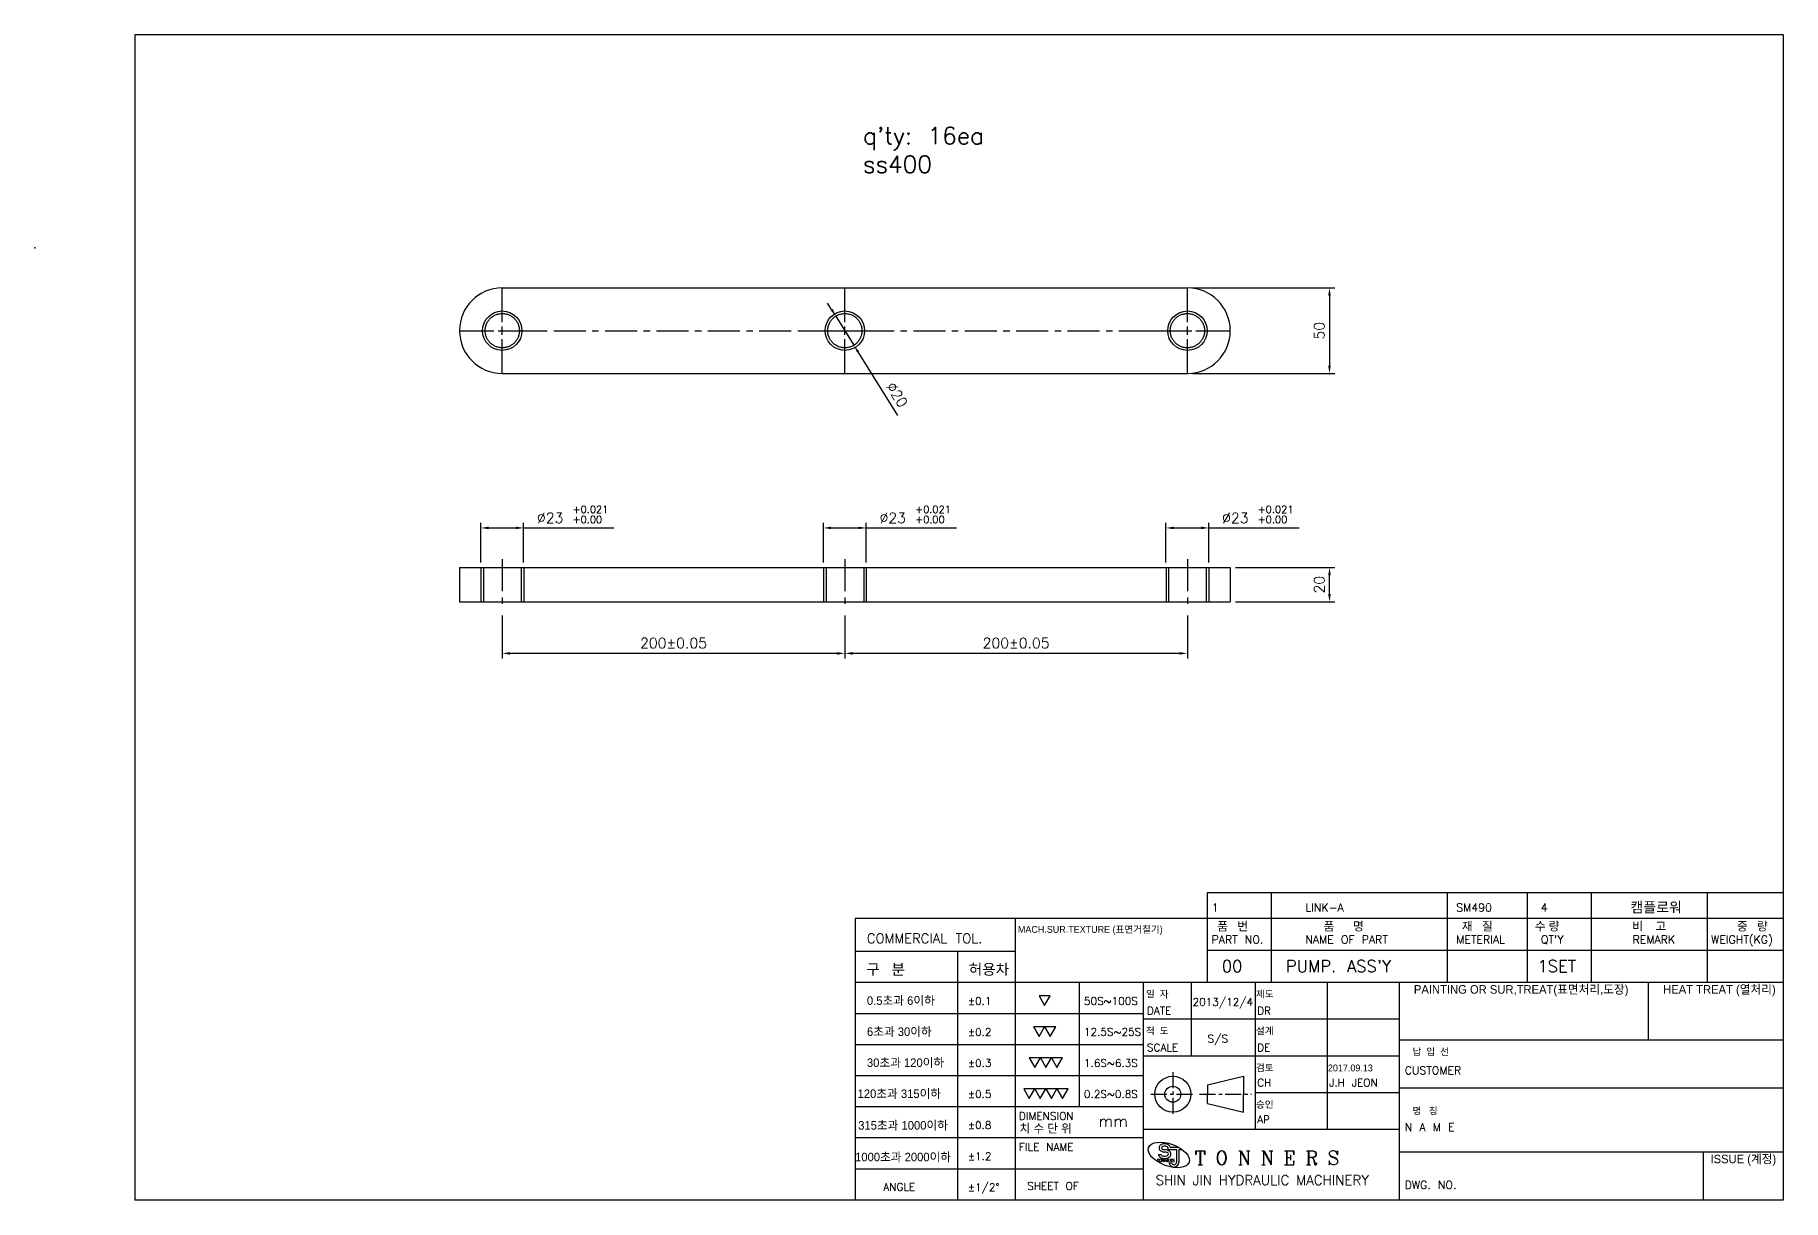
# Model space of a CAD drawing. Extents: x -2917 to 6643, y 8514 to 10799.
# Drawn here: x 2377 to 3398, y 8528 to 9208 of the extents above; entities that cross this region are included whole.
import ezdxf

# ---------------------------------------------------------------- set-up
doc = ezdxf.new("R2010")
doc.units = 0
doc.header["$LTSCALE"] = 15
doc.header["$MEASUREMENT"] = 0
for name, pattern in [('CENTER', [2, 1.25, -0.25, 0.25, -0.25]), ('CENTER2', [28.575, 19.05, -3.175, 3.175, -3.175]), ('PHANTOM2', [31.75, 15.875, -3.175, 3.175, -3.175, 3.175, -3.175])]:
    doc.linetypes.add(name, pattern=pattern)
for name, color, linetype in [('1', 1, 'CENTER'), ('3', 3, 'Continuous'), ('4', 4, 'Continuous'), ('DG', 4, 'Continuous')]:
    doc.layers.add(name, color=color, linetype=linetype)
doc.styles.add('HSG', font='romans.shx', dxfattribs={"bigfont": 'whgtxt.shx'})
doc.styles.add('ROMANC', font='romanc', dxfattribs={"height": 2})
doc.styles.add('ROMANS', font='txt.shx', dxfattribs={"bigfont": 'whgtxt.shx'})
doc.styles.get("Standard").update_dxf_attribs({"font": 'txt.shx'})
doc.dimstyles.new('ISO-25', dxfattribs={"dimtxt": 2.5, "dimasz": 2.5, "dimexe": 1.25, "dimexo": 0.625, "dimtad": 1, "dimtoh": 1, "dimdsep": 46, "dimtxsty": 'Standard', "dimcen": 2.5, "dimclrt": 6, "dimadec": 0, "dimazin": 0, "dimtfac": 1, "dimtmove": 0, "dimatfit": 3, "dimfxl": 1, "dimarcsym": 0})

# ---------------------------------------------------------------- blocks, each defined once
blk = doc.blocks.new('*U315')
at = {"layer": '4', "color": 0, "linetype": 'CENTER2', "transparency": 16777216}
for p, q in [((0, 5), (0, 25.12)), ((-25.12, 0), (-5, 0)), ((5, 0), (25.12, 0)), ((0, -25.12), (0, -5))]:
    blk.add_line(p, q, dxfattribs=at)
at = {"layer": '4', "color": 0, "linetype": 'Continuous', "transparency": 16777216}
for p, q in [((-2.5, 0), (2.5, 0)), ((0, -2.5), (0, 2.5))]:
    blk.add_line(p, q, dxfattribs=at)
blk = doc.blocks.new('*U316')
at = {"layer": '4', "color": 0, "linetype": 'CENTER2', "transparency": 16777216}
for p, q in [((0, 5), (0, 25.12)), ((-25.12, 0), (-5, 0)), ((5, 0), (25.12, 0)), ((0, -25.12), (0, -5))]:
    blk.add_line(p, q, dxfattribs=at)
at = {"layer": '4', "color": 0, "linetype": 'Continuous', "transparency": 16777216}
for p, q in [((-2.5, 0), (2.5, 0)), ((0, -2.5), (0, 2.5))]:
    blk.add_line(p, q, dxfattribs=at)
blk = doc.blocks.new('*U317')
at = {"layer": '4', "color": 0, "linetype": 'CENTER2', "transparency": 16777216}
for p, q in [((0, 5), (0, 25.12)), ((-25.12, 0), (-5, 0)), ((5, 0), (25.12, 0)), ((0, -25.12), (0, -5))]:
    blk.add_line(p, q, dxfattribs=at)
at = {"layer": '4', "color": 0, "linetype": 'Continuous', "transparency": 16777216}
for p, q in [((-2.5, 0), (2.5, 0)), ((0, -2.5), (0, 2.5))]:
    blk.add_line(p, q, dxfattribs=at)
blk = doc.blocks.new('*U318')
at = {"layer": '1', "color": 0, "transparency": 16777216}
blk.add_line((0, 15), (0, -15), dxfattribs=at)
blk = doc.blocks.new('*U319')
at = {"layer": '1', "color": 0, "transparency": 16777216}
blk.add_line((0, 15), (0, -15), dxfattribs=at)
blk = doc.blocks.new('*U320')
at = {"layer": '1', "color": 0, "transparency": 16777216}
blk.add_line((0, 15), (0, -15), dxfattribs=at)
blk = doc.blocks.new('*D321')
at = {"layer": '4', "color": 4, "lineweight": -2, "transparency": 16777216}
for p, q in [((3052.9, 9060.7), (3135.9, 9060.7)), ((3132.9, 9056.2), (3132.9, 9015.2)), ((3052.9, 9010.7), (3135.9, 9010.7))]:
    blk.add_line(p, q, dxfattribs=at)
at = {"layer": '4', "color": 4, "transparency": 16777216}
for points in [[(3132.1, 9056.2), (3133.6, 9056.2), (3132.9, 9060.7)], [(3132.1, 9015.2), (3133.6, 9015.2), (3132.9, 9010.7)]]:
    blk.add_solid(points, dxfattribs=at)
at = {"layer": 'Defpoints', "color": 0, "transparency": 16777216}
for p in [(3049.9, 9060.7), (3049.9, 9010.7), (3132.9, 9010.7)]:
    blk.add_point(p, dxfattribs=at)
at = {"layer": '4', "color": 7, "transparency": 16777216, "insert": (3126.9, 9035.7), "char_height": 6, "attachment_point": 5, "rotation": 90}
blk.add_mtext('50', dxfattribs=at)
blk = doc.blocks.new('*D322')
at = {"layer": '4', "color": 4, "lineweight": -2, "transparency": 16777216}
for p, q in [((3077.9, 8897.4), (3135.9, 8897.4)), ((3132.9, 8881.9), (3132.9, 8892.9)), ((3077.9, 8877.4), (3135.9, 8877.4))]:
    blk.add_line(p, q, dxfattribs=at)
at = {"layer": '4', "color": 4, "transparency": 16777216}
for points in [[(3132.1, 8892.9), (3133.6, 8892.9), (3132.9, 8897.4)], [(3132.1, 8881.9), (3133.6, 8881.9), (3132.9, 8877.4)]]:
    blk.add_solid(points, dxfattribs=at)
at = {"layer": 'Defpoints', "color": 0, "transparency": 16777216}
for p in [(3074.9, 8897.4), (3132.9, 8897.4), (3074.9, 8877.4)]:
    blk.add_point(p, dxfattribs=at)
at = {"layer": '4', "color": 7, "transparency": 16777216, "insert": (3126.9, 8887.4), "char_height": 6, "attachment_point": 5, "rotation": 90}
blk.add_mtext('20', dxfattribs=at)
blk = doc.blocks.new('*D323')
at = {"layer": '4', "color": 4, "lineweight": -2, "transparency": 16777216}
for p, q in [((2649.9, 8869.4), (2649.9, 8844.3)), ((2849.9, 8869.4), (2849.9, 8844.3)), ((2654.4, 8847.3), (2845.4, 8847.3))]:
    blk.add_line(p, q, dxfattribs=at)
at = {"layer": '4', "color": 4, "transparency": 16777216}
for points in [[(2654.4, 8848), (2654.4, 8846.5), (2649.9, 8847.3)], [(2845.4, 8848), (2845.4, 8846.5), (2849.9, 8847.3)]]:
    blk.add_solid(points, dxfattribs=at)
at = {"layer": 'Defpoints', "color": 0, "transparency": 16777216}
for p in [(2649.9, 8872.4), (2849.9, 8872.4), (2849.9, 8847.3)]:
    blk.add_point(p, dxfattribs=at)
at = {"layer": '4', "color": 7, "transparency": 16777216, "insert": (2749.9, 8853.3), "char_height": 6, "attachment_point": 5}
blk.add_mtext('200%%P0.05', dxfattribs=at)
blk = doc.blocks.new('*D324')
at = {"layer": '4', "color": 4, "lineweight": -2, "transparency": 16777216}
for p, q in [((2849.9, 8869.4), (2849.9, 8844.3)), ((3049.9, 8869.4), (3049.9, 8844.3)), ((2854.4, 8847.3), (3045.4, 8847.3))]:
    blk.add_line(p, q, dxfattribs=at)
at = {"layer": '4', "color": 4, "transparency": 16777216}
for points in [[(2854.4, 8848), (2854.4, 8846.5), (2849.9, 8847.3)], [(3045.4, 8848), (3045.4, 8846.5), (3049.9, 8847.3)]]:
    blk.add_solid(points, dxfattribs=at)
at = {"layer": 'Defpoints', "color": 0, "transparency": 16777216}
for p in [(2849.9, 8872.4), (3049.9, 8872.4), (3049.9, 8847.3)]:
    blk.add_point(p, dxfattribs=at)
at = {"layer": '4', "color": 7, "transparency": 16777216, "insert": (2949.9, 8853.3), "char_height": 6, "attachment_point": 5}
blk.add_mtext('200%%P0.05', dxfattribs=at)
blk = doc.blocks.new('*D325')
at = {"layer": '4', "color": 4, "lineweight": -2, "transparency": 16777216}
for p, q in [((2637.4, 8900.4), (2637.4, 8923.5)), ((2641.9, 8920.5), (2657.9, 8920.5)), ((2662.4, 8900.4), (2662.4, 8923.5)), ((2662.4, 8920.5), (2715.1, 8920.5))]:
    blk.add_line(p, q, dxfattribs=at)
at = {"layer": '4', "color": 4, "transparency": 16777216}
for points in [[(2641.9, 8921.3), (2641.9, 8919.8), (2637.4, 8920.5)], [(2657.9, 8921.3), (2657.9, 8919.8), (2662.4, 8920.5)]]:
    blk.add_solid(points, dxfattribs=at)
at = {"layer": 'Defpoints', "color": 0, "transparency": 16777216}
for p in [(2662.4, 8920.5), (2637.4, 8897.4), (2662.4, 8897.4)]:
    blk.add_point(p, dxfattribs=at)
at = {"layer": '4', "color": 7, "transparency": 16777216, "insert": (2691, 8928.4), "char_height": 6, "attachment_point": 5}
blk.add_mtext('∅23 {\\H0.7x;\\S+0.021^ +0.00;}', dxfattribs=at)
blk = doc.blocks.new('*D326')
at = {"layer": '4', "color": 4, "lineweight": -2, "transparency": 16777216}
for p, q in [((2837.4, 8900.4), (2837.4, 8923.5)), ((2841.9, 8920.5), (2857.9, 8920.5)), ((2862.4, 8900.4), (2862.4, 8923.5)), ((2862.4, 8920.5), (2915.1, 8920.5))]:
    blk.add_line(p, q, dxfattribs=at)
at = {"layer": '4', "color": 4, "transparency": 16777216}
for points in [[(2841.9, 8921.3), (2841.9, 8919.8), (2837.4, 8920.5)], [(2857.9, 8921.3), (2857.9, 8919.8), (2862.4, 8920.5)]]:
    blk.add_solid(points, dxfattribs=at)
at = {"layer": 'Defpoints', "color": 0, "transparency": 16777216}
for p in [(2862.4, 8920.5), (2837.4, 8897.4), (2862.4, 8897.4)]:
    blk.add_point(p, dxfattribs=at)
at = {"layer": '4', "color": 7, "transparency": 16777216, "insert": (2891, 8928.4), "char_height": 6, "attachment_point": 5}
blk.add_mtext('∅23 {\\H0.7x;\\S+0.021^ +0.00;}', dxfattribs=at)
blk = doc.blocks.new('*D327')
at = {"layer": '4', "color": 4, "lineweight": -2, "transparency": 16777216}
for p, q in [((3037.4, 8900.4), (3037.4, 8923.5)), ((3041.9, 8920.5), (3057.9, 8920.5)), ((3062.4, 8900.4), (3062.4, 8923.5)), ((3062.4, 8920.5), (3115.1, 8920.5))]:
    blk.add_line(p, q, dxfattribs=at)
at = {"layer": '4', "color": 4, "transparency": 16777216}
for points in [[(3041.9, 8921.3), (3041.9, 8919.8), (3037.4, 8920.5)], [(3057.9, 8921.3), (3057.9, 8919.8), (3062.4, 8920.5)]]:
    blk.add_solid(points, dxfattribs=at)
at = {"layer": 'Defpoints', "color": 0, "transparency": 16777216}
for p in [(3062.4, 8920.5), (3037.4, 8897.4), (3062.4, 8897.4)]:
    blk.add_point(p, dxfattribs=at)
at = {"layer": '4', "color": 7, "transparency": 16777216, "insert": (3091, 8928.4), "char_height": 6, "attachment_point": 5}
blk.add_mtext('∅23 {\\H0.7x;\\S+0.021^ +0.00;}', dxfattribs=at)
blk = doc.blocks.new('*D396')
at = {"layer": '4', "color": 4, "linetype": 'PHANTOM2', "lineweight": -2, "transparency": 16777216}
for p, q in [((2842.2, 9048), (2839.8, 9051.8)), ((2844.6, 9044.2), (2855.2, 9027.2)), ((2880.9, 8986.2), (2857.6, 9023.4))]:
    blk.add_line(p, q, dxfattribs=at)
at = {"layer": '4', "color": 4, "linetype": 'PHANTOM2', "transparency": 16777216}
for points in [[(2842.9, 9048.4), (2841.6, 9047.6), (2844.6, 9044.2)], [(2858.2, 9023.8), (2857, 9023), (2855.2, 9027.2)]]:
    blk.add_solid(points, dxfattribs=at)
at = {"layer": 'Defpoints', "color": 0, "linetype": 'PHANTOM2', "transparency": 16777216}
for p in [(2844.6, 9044.2), (2855.2, 9027.2)]:
    blk.add_point(p, dxfattribs=at)
at = {"layer": '4', "color": 7, "linetype": 'PHANTOM2', "transparency": 16777216, "insert": (2880.4, 8998.3), "char_height": 6, "attachment_point": 5, "rotation": 302.034}
blk.add_mtext('∅20', dxfattribs=at)

msp = doc.modelspace()

# ---------------------------------------------------------------- linework, layer by layer
at = {"color": 6}
for p, q in [((2435.385, 9208.419), (2435.385, 8528.019)), ((3397.665, 9208.419), (2435.385, 9208.419)), ((3397.665, 9208.419), (3397.665, 8528.019)), ((3061.367, 8707.431), (3061.367, 8655.064)), ((3397.665, 8707.431), (3061.367, 8707.431)), ((3098.734, 8707.431), (3098.734, 8655.064)), ((3201.491, 8707.431), (3201.491, 8655.064)), ((3248.199, 8707.431), (3248.199, 8655.064)), ((3285.566, 8707.431), (3285.566, 8655.064)), ((3353.292, 8707.431), (3353.292, 8655.064)), ((3397.665, 8692.431), (3061.367, 8692.431)), ((3397.665, 8673.748), (3061.367, 8673.748)), ((3397.665, 8655.064), (2949.268, 8655.064)), ((2986.634, 8655.064), (2986.634, 8582.387)), ((3089.392, 8655.064), (3089.392, 8569.122)), ((3024.001, 8636.755), (2949.268, 8636.755)), ((3173.466, 8633.579), (3024.001, 8633.579)), ((3024.001, 8618.632), (2949.268, 8618.632)), ((3397.665, 8621.435), (3173.466, 8621.435)), ((3173.466, 8612.093), (3024.001, 8612.093)), ((3024.001, 8600.509), (2949.268, 8600.509)), ((3397.665, 8593.41), (3173.466, 8593.41)), ((3173.466, 8590.607), (3089.392, 8590.607)), ((3024.001, 8582.387), (2949.268, 8582.387)), ((3024.001, 8564.264), (2949.268, 8564.264)), ((3173.466, 8569.122), (3024.001, 8569.122)), ((3397.665, 8556.043), (3173.466, 8556.043)), ((3024.001, 8546.141), (2949.268, 8546.141)), ((3397.665, 8528.019), (2435.385, 8528.019))]:
    msp.add_line(p, q, dxfattribs=at)
at = {"color": 5}
for p, q in [((3397.665, 8692.431), (2855.852, 8692.431)), ((2855.852, 8692.431), (2855.852, 8528.019)), ((2949.268, 8692.431), (2949.268, 8528.019)), ((2915.638, 8673.187), (2915.638, 8528.019)), ((3024.001, 8655.064), (3024.001, 8528.019)), ((3052.026, 8655.064), (3052.026, 8612.093)), ((3131.429, 8655.064), (3131.429, 8569.122)), ((3173.466, 8655.064), (3173.466, 8528.019)), ((3318.995, 8655.064), (3318.995, 8621.435)), ((3350.957, 8556.043), (3350.957, 8528.019))]:
    msp.add_line(p, q, dxfattribs=at)
for p, q in [((3061.696, 8595.252), (3082.715, 8600.311)), ((3061.696, 8595.252), (3061.696, 8589.802)), ((3082.715, 8600.311), (3082.715, 8589.802)), ((3061.696, 8584.351), (3061.696, 8589.802)), ((3061.696, 8584.351), (3082.715, 8579.292)), ((3082.715, 8579.292), (3082.715, 8589.802))]:
    msp.add_line(p, q)
for radius in [10.509, 4.671]:
    msp.add_circle((3041.403, 8589.802), radius)
at = {"layer": '1'}
msp.add_line((2649.923, 9035.722), (3049.923, 9035.722), dxfattribs=at)
at = {"layer": '1', "ltscale": 0.5}
for p, q in [((3041.403, 8602.646), (3041.403, 8576.957)), ((3028.559, 8589.802), (3054.248, 8589.802)), ((3057.026, 8589.802), (3087.386, 8589.802))]:
    msp.add_line(p, q, dxfattribs=at)
at = {"layer": '3'}
for p, q in [((2649.923, 9060.722), (3049.923, 9060.722)), ((2649.923, 9010.722), (3049.923, 9010.722)), ((2624.923, 8897.365), (2624.923, 8877.365)), ((2624.923, 8897.365), (3074.923, 8897.365)), ((2637.423, 8897.365), (2637.423, 8877.365)), ((2662.423, 8897.365), (2662.423, 8877.365)), ((2837.423, 8897.365), (2837.423, 8877.365)), ((2862.423, 8897.365), (2862.423, 8877.365)), ((3037.423, 8897.365), (3037.423, 8877.365)), ((3062.423, 8897.365), (3062.423, 8877.365)), ((3074.923, 8897.365), (3074.923, 8877.365)), ((2624.923, 8877.365), (3074.923, 8877.365)), ((3033.046, 8554.692), (3034.434, 8554.692)), ((3038.536, 8558.466), (3038.536, 8557.574)), ((3038.536, 8557.574), (3043.561, 8557.574)), ((3039.848, 8558.947), (3044.64, 8558.947)), ((3043.561, 8557.574), (3043.561, 8550.029)), ((3044.934, 8557.574), (3044.934, 8550.029)), ((3044.934, 8557.574), (3046.802, 8557.574)), ((3039.234, 8549.842), (3040.619, 8549.842))]:
    msp.add_line(p, q, dxfattribs=at)
for centre, radius, start, end in [((2649.923, 9035.722), 25, 90, 270), ((3049.923, 9035.722), 25, 270, 90), ((3042.077, 8550.14), 2.859, 185.980833, 357.768717), ((3042.077, 8550.14), 1.488, 191.546693, 355.710647)]:
    msp.add_arc(centre, radius, start, end, dxfattribs=at)
msp.add_ellipse((3039.079, 8554.371), major_axis=(-11.824, 4.303), ratio=0.51515152, dxfattribs=at)
for centre, major_axis, ratio, start_param, end_param in [((3036.649, 8554.863), (2.237, 0), 0.53687549, 3.28494022, 7.85398163), ((3036.649, 8558.466), (-1.887, 0), 0.54545455, 3.14159265, 7.85448607)]:
    msp.add_ellipse(centre, major_axis=major_axis, ratio=ratio, start_param=start_param, end_param=end_param, dxfattribs=at)
for points, knots in [([(3033.046, 8554.692), (3033.059, 8554.542), (3033.088, 8554.395), (3033.192, 8554.064), (3033.277, 8553.888), (3033.479, 8553.574), (3033.594, 8553.436), (3033.961, 8553.073), (3034.233, 8552.894), (3034.805, 8552.61), (3035.107, 8552.506), (3035.729, 8552.357), (3036.05, 8552.312), (3036.864, 8552.272), (3037.36, 8552.312), (3038.188, 8552.502), (3038.529, 8552.62), (3039.097, 8552.918), (3039.332, 8553.077), (3039.713, 8553.441), (3039.867, 8553.629), (3040.115, 8554.073), (3040.207, 8554.332), (3040.277, 8554.88), (3040.253, 8555.165), (3040.104, 8555.684), (3039.982, 8555.917), (3039.693, 8556.311), (3039.527, 8556.475), (3039.175, 8556.754), (3038.988, 8556.869), (3038.41, 8557.159), (3037.997, 8557.285), (3037.268, 8557.411), (3036.958, 8557.437), (3036.649, 8557.437)], [6.32896117, 6.32896117, 6.32896117, 6.32896117, 6.44900608, 6.44900608, 6.61482686, 6.61482686, 6.78064764, 6.78064764, 7.10755971, 7.10755971, 7.43447179, 7.43447179, 7.76138387, 7.76138387, 8.25755581, 8.25755581, 8.62809263, 8.62809263, 8.91247393, 8.91247393, 9.13421403, 9.13421403, 9.35595413, 9.35595413, 9.57769424, 9.57769424, 9.79943434, 9.79943434, 10.02117444, 10.02117444, 10.24291454, 10.24291454, 10.68323909, 10.68323909, 10.99556786, 10.99556786, 10.99556786, 10.99556786]), ([(3039.848, 8558.947), (3039.841, 8558.975), (3039.833, 8559.003), (3039.751, 8559.275), (3039.634, 8559.491), (3039.361, 8559.858), (3039.205, 8560.009), (3038.879, 8560.264), (3038.707, 8560.369), (3038.176, 8560.633), (3037.8, 8560.743), (3037.028, 8560.87), (3036.632, 8560.884), (3035.851, 8560.818), (3035.466, 8560.738), (3034.835, 8560.502), (3034.579, 8560.373), (3034.151, 8560.064), (3033.973, 8559.901), (3033.689, 8559.53), (3033.577, 8559.334), (3033.429, 8558.912), (3033.389, 8558.69), (3033.389, 8558.466), (3033.389, 8558.267), (3033.42, 8558.069), (3033.534, 8557.702), (3033.616, 8557.534), (3033.807, 8557.236), (3033.916, 8557.106), (3034.261, 8556.766), (3034.515, 8556.6), (3035.042, 8556.341), (3035.318, 8556.247), (3035.883, 8556.116), (3036.173, 8556.079), (3036.526, 8556.065), (3036.587, 8556.064), (3036.649, 8556.064)], [3.27962021, 3.27962021, 3.27962021, 3.27962021, 3.30494686, 3.30494686, 3.52779908, 3.52779908, 3.7506513, 3.7506513, 3.97350352, 3.97350352, 4.42021561, 4.42021561, 4.86692771, 4.86692771, 5.31363981, 5.31363981, 5.6362606, 5.6362606, 5.88786857, 5.88786857, 6.09409763, 6.09409763, 6.28318531, 6.28318531, 6.28318531, 6.45145797, 6.45145797, 6.61973063, 6.61973063, 6.78800328, 6.78800328, 7.12005112, 7.12005112, 7.45209895, 7.45209895, 7.78414678, 7.78414678, 7.85398735, 7.85398735, 7.85398735, 7.85398735])]:
    msp.add_open_spline(points, degree=3, knots=knots, dxfattribs=at)
at = {"layer": '4', "color": 6, "linetype": 'PHANTOM2'}
for p, q in [((2638.923, 8897.365), (2638.923, 8877.365)), ((2660.923, 8897.365), (2660.923, 8877.365)), ((2838.923, 8897.365), (2838.923, 8877.365)), ((2860.923, 8897.365), (2860.923, 8877.365)), ((3038.923, 8897.365), (3038.923, 8877.365)), ((3060.923, 8897.365), (3060.923, 8877.365))]:
    msp.add_line(p, q, dxfattribs=at)
at = {"layer": '4', "color": 5}
for p, q in [((2949.268, 8673.187), (2855.852, 8673.187)), ((2949.268, 8655.064), (2855.852, 8655.064)), ((2949.268, 8636.755), (2855.852, 8636.755)), ((2949.268, 8618.632), (2855.852, 8618.632)), ((2949.268, 8600.509), (2855.852, 8600.509)), ((2949.268, 8582.387), (2855.852, 8582.387)), ((2949.268, 8564.264), (2855.852, 8564.264)), ((2949.268, 8546.141), (2855.852, 8546.141))]:
    msp.add_line(p, q, dxfattribs=at)
at = {"layer": '4'}
for points in [[(2966.52, 8641.718), (2969.756, 8647.323), (2963.284, 8647.323)], [(2963.321, 8623.596), (2966.557, 8629.201), (2960.085, 8629.201)], [(2969.793, 8623.596), (2973.029, 8629.201), (2966.557, 8629.201)], [(2960.833, 8605.473), (2964.069, 8611.078), (2957.597, 8611.078)], [(2967.305, 8605.473), (2970.541, 8611.078), (2964.069, 8611.078)], [(2973.777, 8605.473), (2977.013, 8611.078), (2970.541, 8611.078)], [(2957.56, 8587.35), (2960.796, 8592.955), (2954.324, 8592.955)], [(2964.032, 8587.35), (2967.268, 8592.955), (2960.796, 8592.955)], [(2970.504, 8587.35), (2973.74, 8592.955), (2967.268, 8592.955)], [(2976.976, 8587.35), (2980.212, 8592.955), (2973.74, 8592.955)]]:
    msp.add_lwpolyline(points, close=True, dxfattribs=at)
for centre in [(2649.923, 9035.722), (2849.923, 9035.722), (3049.923, 9035.722)]:
    msp.add_circle(centre, 11.5, dxfattribs=at)
at = {"layer": '4', "color": 6, "linetype": 'PHANTOM2'}
for centre in [(2649.923, 9035.722), (2849.923, 9035.722), (3049.923, 9035.722)]:
    msp.add_circle(centre, 10, dxfattribs=at)
at = {"layer": 'DG', "color": 1}
msp.add_point((2377.085, 9084.14), dxfattribs=at)

# ---------------------------------------------------------------- block references
at = {"layer": '1'}
for name, p in [('*U320', (2649.923, 8887.365)), ('*U319', (2849.923, 8887.365)), ('*U318', (3049.923, 8887.365))]:
    msp.add_blockref(name, p, dxfattribs=at)
at = {"layer": '4', "linetype": 'CENTER2'}
for name, p in [('*U315', (2649.923, 9035.722)), ('*U317', (2849.923, 9035.722)), ('*U316', (3049.923, 9035.722))]:
    msp.add_blockref(name, p, dxfattribs=at)

# ---------------------------------------------------------------- texts
for s, height, p in [('1', 4.671, (3064.056, 8696.502)), ('LINK-A', 4.6708, (3118.766, 8696.502)), ('SM490', 4.6708, (3206.877, 8696.502)), ('4', 4.671, (3256.282, 8696.502)), ('COMMERCIAL TOL.', 5.60496, (2862.77, 8678.025)), ('PART NO.', 4.6708, (3064.056, 8677.819)), ('NAME OF PART', 4.6708, (3118.766, 8677.819)), ('METERIAL', 4.6708, (3206.877, 8677.819)), ("QT'Y", 4.6708, (3256.282, 8677.819)), ('REMARK', 4.6708, (3309.836, 8677.819)), ('WEIGHT(KG)', 4.6708, (3355.667, 8677.819)), ('00', 7.0062, (3070.015, 8661.112)), ("PUMP. ASS'Y", 7.0062, (3107.382, 8661.112)), ('1SET', 7.0062, (3254.268, 8661.112)), ('%%P0.1', 4.484, (2921.7, 8642.005)), ('50S~100S', 4.484, (2989.497, 8642.005)), ('2013/12/4', 4.484, (3052.917, 8641.466)), ('DATE', 4.484, (3026.292, 8636.343)), ('DR', 4.484, (3090.618, 8636.343)), ('%%P0.2', 4.484, (2921.7, 8623.882)), ('12.5S~25S', 4.484, (2989.497, 8623.976)), ('S/S', 4.484, (3061.718, 8619.98)), ('SCALE', 4.484, (3026.292, 8614.857)), ('DE', 4.484, (3090.618, 8614.857)), ('%%P0.3', 4.484, (2921.7, 8605.76)), ('1.6S~6.3S', 4.484, (2989.497, 8605.76)), ('CUSTOMER', 4.6708, (3176.77, 8601.417)), ('CH', 4.484, (3090.618, 8594.306)), ('J.H JEON', 4.484, (3132.655, 8594.306)), ('%%P0.5', 4.484, (2921.7, 8587.637)), ('0.2S~0.8S', 4.484, (2989.497, 8587.637)), ('%%P0.8', 4.484, (2921.7, 8569.514)), ('DIMENSION', 4.484, (2951.56, 8574.842)), ('mm', 6.726, (2997.933, 8570.704)), ('AP', 4.484, (3090.618, 8572.82)), ('N A M E', 4.6708, (3176.77, 8568.266)), ('%%P1.2', 4.484, (2921.7, 8551.391)), ('FILE NAME', 4.484, (2951.56, 8556.719)), ('ANGLE', 4.484, (2872.393, 8533.45)), ('%%P1/2%%D', 4.484, (2921.7, 8533.269)), ('SHEET OF', 4.484, (2956.371, 8534.017)), ('DWG. NO.', 4.6708, (3176.77, 8534.502))]:
    msp.add_text(s, height=height).set_placement(p)
at = {"linetype": 'Continuous', "style": 'ROMANC'}
msp.add_text('T O N N E R S', height=8.00392, dxfattribs=at).set_placement((3054.176, 8548.658))
at = {"insert": (2860.537, 9154.562), "char_height": 10, "attachment_point": 1}
msp.add_mtext_dynamic_manual_height_columns("q'ty: 16ea\\Pss400", width=3759.60361, gutter_width=50, heights=[0], dxfattribs=at)
at = {"layer": '3'}
for s, height, style, p in [('SHIN JIN HYDRAULIC MACHINERY', 5.73117, 'HSG', (3031.35, 8536.771)), ('TONNERS', 1.7022, 'ROMANS', (3032.127, 8550.256))]:
    msp.add_text(s, height=height, dxfattribs=dict(at, style=style)).set_placement(p)
at = {"layer": '3', "color": 7, "attachment_point": 4}
for s, insert, char_height in [('\\f굴림|b0|i0|c129|p2;MACH.SUR.TEXTURE (표면거칠기)', (2950.968, 8685.476), 4.0014), ('\\f굴림|b0|i0|c129|p2;품   번', (3067.337, 8687.631), 5.00175), ('\\f굴림|b0|i0|c129|p2;품      명', (3129.407, 8687.631), 5.00175), ('\\f굴림|b0|i0|c129|p2;재   질', (3210.172, 8687.631), 5.00175), ('\\f굴림|b0|i0|c129|p2;수 량', (3252.802, 8687.631), 5.00175), ('\\f굴림|b0|i0|c129|p2;비    고', (3309.642, 8687.631), 5.00175), ('\\f굴림|b0|i0|c129|p2;중   량', (3370.744, 8687.631), 5.00175), ('\\f굴림|b0|i0|c129|p2;구   분', (2862.484, 8662.425), 6.25219), ('\\f굴림|b0|i0|c129|p2;허용차', (2922.27, 8662.425), 6.25219), ('\\f굴림|b0|i0|c129|p2;0.5초과 6이하', (2862.807, 8644.215), 5.00175), ('\\f굴림|b0|i0|c129|p2;일  자', (3025.701, 8648.11), 4.0014), ('\\f굴림|b0|i0|c129|p2;제도', (3089.933, 8648.11), 4.0014), ('\\f굴림|b0|i0|c129|p2;PAINTING OR SUR,TREAT(표면처리,도장)', (3182.147, 8650.264), 5.00175), ('\\f굴림|b0|i0|c129|p2;HEAT TREAT (열처리)', (3327.676, 8650.264), 5.00175), ('\\f굴림|b0|i0|c129|p2;6초과 30이하', (2862.807, 8626.092), 5.00175), ('\\f굴림|b0|i0|c129|p2;척  도', (3025.701, 8626.624), 4.0014), ('\\f굴림|b0|i0|c129|p2;설계', (3089.933, 8626.624), 4.0014), ('\\f굴림|b0|i0|c129|p2;납  입  선', (3181.349, 8614.48), 4.0014), ('\\f굴림|b0|i0|c129|p2;30초과 120이하', (2862.807, 8607.97), 5.00175), ('\\f굴림|b0|i0|c129|p2;검토', (3089.933, 8605.138), 4.0014), ('{\\fGulim|b0|i0|c129|p2;2017.09.13}', (3131.97, 8605.138), 4.0014), ('\\f굴림|b0|i0|c129|p2;120초과 315이하', (2857.369, 8589.847), 5.00175), ('\\f굴림|b0|i0|c129|p2;승인', (3089.933, 8583.653), 4.0014), ('\\f굴림|b0|i0|c129|p2;315초과 1000이하', (2857.732, 8571.362), 5.00175), ('\\f굴림|b0|i0|c129|p2;치 수 단 위', (2951.873, 8569.551), 5.00175), ('\\f굴림|b0|i0|c129|p2;명   칭', (3181.349, 8579.892), 4.0014), ('\\f굴림|b0|i0|c129|p2;1000초과 2000이하', (2855.914, 8552.877), 5.00175), ('\\f굴림|b0|i0|c129|p2;ISSUE (계정)', (3355.308, 8551.243), 5.00175)]:
    msp.add_mtext(s, dxfattribs=dict(at, insert=insert, char_height=char_height))
at = {"layer": '4', "color": 6, "linetype": 'PHANTOM2', "insert": (3308.515, 8702.008), "char_height": 6, "width": 31.91105, "attachment_point": 1}
msp.add_mtext('캠플로워', dxfattribs=at)

# ---------------------------------------------------------------- dimensions: what is measured, and where the dimension line sits
at = {"layer": '4'}
for base, p1, p2, picture, middle in [((3132.862, 9010.722), (3049.923, 9060.722), (3049.923, 9010.722), '*D321', (3126.862, 9035.722)), ((3132.862, 8897.365), (3074.923, 8877.365), (3074.923, 8897.365), '*D322', (3126.862, 8887.365))]:
    dim = msp.add_linear_dim(base=base, p1=p1, p2=p2, angle=90, dimstyle='ISO-25', override={"dimscale": 1.5, "dimtxt": 4, "dimasz": 3, "dimexe": 2, "dimexo": 2, "dimgap": 2, "dimtoh": 0, "dimcen": 0, "dimclrd": 4, "dimclre": 4, "dimclrt": 7, "dimfxl": 0.5}, dxfattribs=at)
    dim.commit()
    dim.dimension.update_dxf_attribs({"geometry": picture, "text_midpoint": middle})
at = {"layer": '4', "color": 6, "linetype": 'PHANTOM2'}
dim = msp.add_diameter_dim_2p(p1=(2844.619, 9044.199), p2=(2855.227, 9027.244), dimstyle='ISO-25', override={"dimscale": 1.5, "dimtxt": 4, "dimasz": 3, "dimexe": 2, "dimexo": 2, "dimgap": 2, "dimtoh": 0, "dimcen": 0, "dimclrd": 4, "dimclre": 4, "dimclrt": 7, "dimfxl": 0.5}, dxfattribs=at)
dim.commit()
dim.dimension.update_dxf_attribs({"geometry": '*D396', "text_midpoint": (2875.333, 8995.111), "dimtype": 163})
at = {"layer": '4'}
for base, p1, p2, text, picture, middle in [((2662.423, 8920.52), (2637.423, 8897.365), (2662.423, 8897.365), '%%C23 {\\H0.7x;\\S+0.021~++0.00;}', '*D325', (2691.023, 8928.42)), ((2862.423, 8920.52), (2837.423, 8897.365), (2862.423, 8897.365), '%%C23 {\\H0.7x;\\S+0.021~++0.00;}', '*D326', (2891.023, 8928.42)), ((3062.423, 8920.52), (3037.423, 8897.365), (3062.423, 8897.365), '%%C23 {\\H0.7x;\\S+0.021~++0.00;}', '*D327', (3091.023, 8928.42)), ((2849.923, 8847.298), (2649.923, 8872.365), (2849.923, 8872.365), '<>%%P0.05', '*D323', (2749.923, 8853.298)), ((3049.923, 8847.298), (2849.923, 8872.365), (3049.923, 8872.365), '<>%%P0.05', '*D324', (2949.923, 8853.298))]:
    dim = msp.add_linear_dim(base=base, p1=p1, p2=p2, text=text, dimstyle='ISO-25', override={"dimscale": 1.5, "dimtxt": 4, "dimasz": 3, "dimexe": 2, "dimexo": 2, "dimgap": 2, "dimtoh": 0, "dimcen": 0, "dimclrd": 4, "dimclre": 4, "dimclrt": 7, "dimfxl": 0.5}, dxfattribs=at)
    dim.commit()
    dim.dimension.update_dxf_attribs({"geometry": picture, "text_midpoint": middle})

doc.saveas('drawing.dxf')
